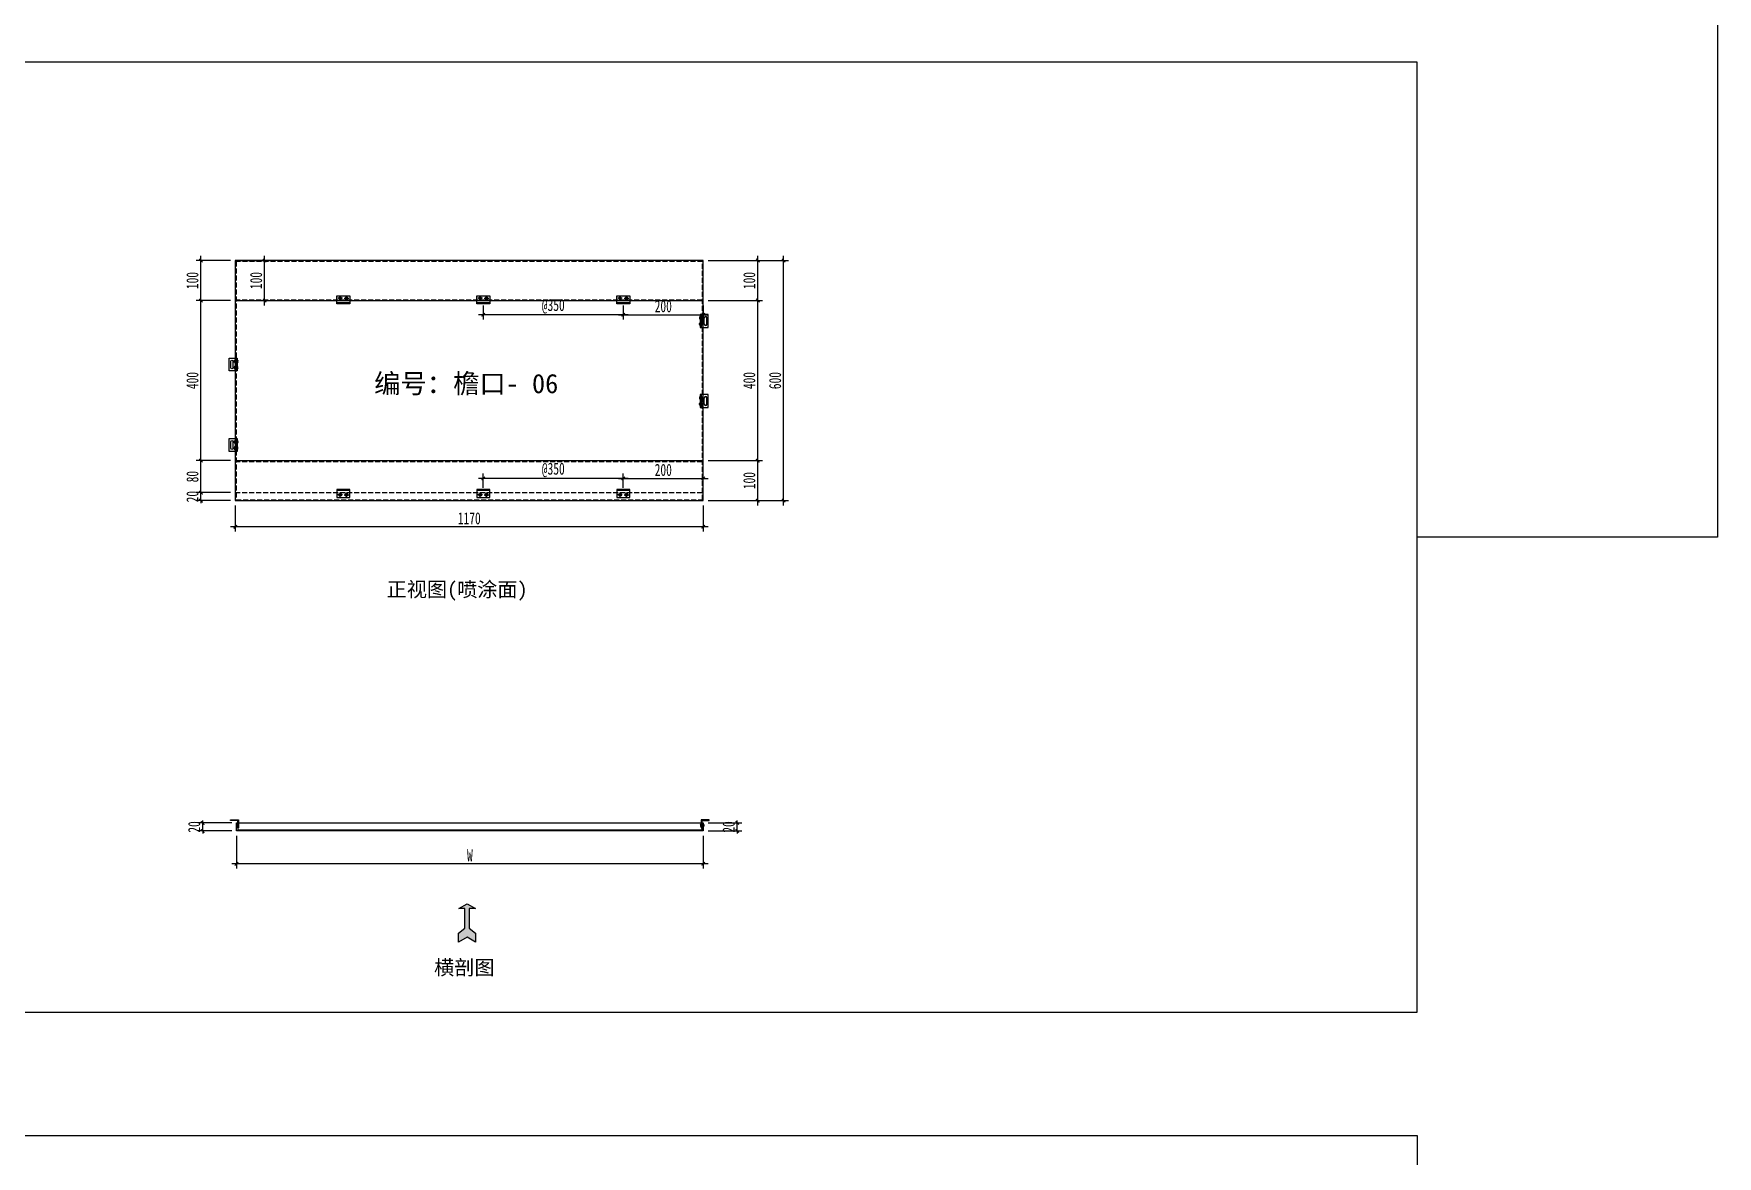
# Model space of a CAD drawing. Header units: millimetres. Extents: x 1519249 to 1604651, y -416196 to -347833.
# Drawn here: x 1592425 to 1596634, y -383060 to -380254 of the extents above; entities that cross this region are included whole.
import ezdxf

# ---------------------------------------------------------------- set-up
doc = ezdxf.new("R2010")
doc.units = ezdxf.units.MM
doc.header["$LTSCALE"] = 1000
doc.header["$MEASUREMENT"] = 0
for name, pattern in [('__DASH', [0.35, 0.25, -0.1]), ('CENTER', [2, 1.25, -0.25, 0.25, -0.25]), ('CENTERX2', [4, 2.5, -0.5, 0.5, -0.5]), ('DOTE', [2.42, 2, -0.2, 0.02, -0.2])]:
    doc.linetypes.add(name, pattern=pattern)
doc.layers.get('Defpoints').update_dxf_attribs({"color": 190})
for name, color, linetype in [('@@@@H @ 1', 2, 'Continuous'), ('BH-图层', 2, 'Continuous'), ('DIM_IDEN', 3, 'Continuous'), ('PJ', 4, 'Continuous'), ('PUB_DIM', 3, 'Continuous'), ('XC', 3, 'Continuous'), ('zx', 1, 'DOTE'), ('穿孔铝板', 161, 'Continuous')]:
    doc.layers.add(name, color=color, linetype=linetype)
doc.styles.add('黑体', font='simhei.ttf', dxfattribs={"width": 0.7})
doc.dimstyles.new('副本 BZ-6', dxfattribs={"dimscale": 12, "dimtxt": 2.5, "dimasz": 0.5, "dimexe": 1, "dimexo": 1, "dimgap": 0.5, "dimtad": 1, "dimdec": 0, "dimdsep": 46, "dimtxsty": '黑体', "dimblk": 'ARCHTICK', "dimcen": 3, "dimdle": 1, "dimclrd": 1, "dimclre": 1, "dimclrt": 2, "dimadec": 1, "dimazin": 0, "dimtfac": 1, "dimtdec": 0, "dimtix": 1, "dimtmove": 2, "dimatfit": 3, "dimldrblk": 'DOTSMALL', "dimfxl": 0, "dimtolj": 1, "dimtzin": 0, "dimarcsym": 0})

# ---------------------------------------------------------------- blocks, each defined once
blk = doc.blocks.new('_ArchTick')
at = {"color": 0, "linetype": 'ByBlock', "const_width": 0.5}
blk.add_lwpolyline([(-0.71, -0.71), (0.71, 0.71)], dxfattribs=at)
blk = doc.blocks.new('*D467')
at = {"color": 1, "lineweight": -2, "transparency": 16777216}
for p, q in [((1594111.2, -381321.3), (1594247.4, -381321.3)), ((1594235.4, -381433.3), (1594235.4, -381309.3)), ((1594111.2, -381421.3), (1594247.4, -381421.3))]:
    blk.add_line(p, q, dxfattribs=at)
at = {"layer": 'Defpoints', "color": 0, "transparency": 16777216}
for p in [(1594099.2, -381321.3), (1594235.4, -381321.3), (1594099.2, -381421.3)]:
    blk.add_point(p, dxfattribs=at)
at = {"color": 1, "lineweight": -2, "transparency": 16777216, "xscale": 6, "yscale": 6, "zscale": 6}
for p, rotation in [((1594235.4, -381321.3), 90), ((1594235.4, -381421.3), 270)]:
    blk.add_blockref('_ArchTick', p, dxfattribs=dict(at, rotation=rotation))
at = {"color": 2, "transparency": 16777216, "insert": (1594214.3, -381371.3), "char_height": 30, "attachment_point": 5, "rotation": 90, "style": '黑体'}
blk.add_mtext('\\A1;100', dxfattribs=at)
blk = doc.blocks.new('_DotSmall')
at = {"color": 0, "linetype": 'ByBlock', "const_width": 0.5}
blk.add_lwpolyline([(-0.0625, 0, 1), (0.0625, 0, 1)], format="xyb", close=True, dxfattribs=at)
blk = doc.blocks.new('*D468')
at = {"color": 1, "lineweight": -2, "transparency": 16777216}
for p, q in [((1594235.4, -381333.3), (1594235.4, -380909.3)), ((1594111.2, -380921.3), (1594247.4, -380921.3)), ((1594111.2, -381321.3), (1594247.4, -381321.3))]:
    blk.add_line(p, q, dxfattribs=at)
at = {"layer": 'Defpoints', "color": 0, "transparency": 16777216}
for p in [(1594099.2, -380921.3), (1594235.4, -380921.3), (1594099.2, -381321.3)]:
    blk.add_point(p, dxfattribs=at)
at = {"color": 1, "lineweight": -2, "transparency": 16777216, "xscale": 6, "yscale": 6, "zscale": 6}
for p, rotation in [((1594235.4, -380921.3), 90), ((1594235.4, -381321.3), 270)]:
    blk.add_blockref('_ArchTick', p, dxfattribs=dict(at, rotation=rotation))
at = {"color": 2, "transparency": 16777216, "insert": (1594214.3, -381121.3), "char_height": 30, "attachment_point": 5, "rotation": 90, "style": '黑体'}
blk.add_mtext('\\A1;400', dxfattribs=at)
blk = doc.blocks.new('*D469')
at = {"color": 1, "lineweight": -2, "transparency": 16777216}
for p, q in [((1594111.2, -380821.3), (1594247.4, -380821.3)), ((1594235.4, -380933.3), (1594235.4, -380809.3)), ((1594111.2, -380921.3), (1594247.4, -380921.3))]:
    blk.add_line(p, q, dxfattribs=at)
at = {"layer": 'Defpoints', "color": 0, "transparency": 16777216}
for p in [(1594099.2, -380821.3), (1594235.4, -380821.3), (1594099.2, -380921.3)]:
    blk.add_point(p, dxfattribs=at)
at = {"color": 1, "lineweight": -2, "transparency": 16777216, "xscale": 6, "yscale": 6, "zscale": 6}
for p, rotation in [((1594235.4, -380821.3), 90), ((1594235.4, -380921.3), 270)]:
    blk.add_blockref('_ArchTick', p, dxfattribs=dict(at, rotation=rotation))
at = {"color": 2, "transparency": 16777216, "insert": (1594214.3, -380871.3), "char_height": 30, "attachment_point": 5, "rotation": 90, "style": '黑体'}
blk.add_mtext('\\A1;100', dxfattribs=at)
blk = doc.blocks.new('*D470')
at = {"color": 1, "lineweight": -2, "transparency": 16777216}
for p, q in [((1594111.2, -380821.3), (1594312, -380821.3)), ((1594300, -381433.3), (1594300, -380809.3)), ((1594111.2, -381421.3), (1594312, -381421.3))]:
    blk.add_line(p, q, dxfattribs=at)
at = {"layer": 'Defpoints', "color": 0, "transparency": 16777216}
for p in [(1594099.2, -380821.3), (1594300, -380821.3), (1594099.2, -381421.3)]:
    blk.add_point(p, dxfattribs=at)
at = {"color": 1, "lineweight": -2, "transparency": 16777216, "xscale": 6, "yscale": 6, "zscale": 6}
for p, rotation in [((1594300, -380821.3), 90), ((1594300, -381421.3), 270)]:
    blk.add_blockref('_ArchTick', p, dxfattribs=dict(at, rotation=rotation))
at = {"color": 2, "transparency": 16777216, "insert": (1594278.8, -381121.3), "char_height": 30, "attachment_point": 5, "rotation": 90, "style": '黑体'}
blk.add_mtext('\\A1;600', dxfattribs=at)
blk = doc.blocks.new('*D617')
at = {"color": 1, "lineweight": -2, "transparency": 16777216}
for p, q in [((1592917.2, -381401.3), (1592831.3, -381401.3)), ((1592843.3, -381401.3), (1592843.3, -381395.3)), ((1592843.3, -381421.3), (1592843.3, -381401.3)), ((1592917.2, -381421.3), (1592831.3, -381421.3)), ((1592843.3, -381421.3), (1592843.3, -381427.3))]:
    blk.add_line(p, q, dxfattribs=at)
at = {"layer": 'Defpoints', "color": 0, "transparency": 16777216}
for p in [(1592843.3, -381401.3), (1592929.2, -381401.3), (1592929.2, -381421.3)]:
    blk.add_point(p, dxfattribs=at)
at = {"color": 1, "lineweight": -2, "transparency": 16777216, "xscale": 6, "yscale": 6, "zscale": 6}
for p, rotation in [((1592843.3, -381401.3), 270), ((1592843.3, -381421.3), 90)]:
    blk.add_blockref('_ArchTick', p, dxfattribs=dict(at, rotation=rotation))
at = {"color": 2, "transparency": 16777216, "insert": (1592822.1, -381411.3), "char_height": 30, "attachment_point": 5, "rotation": 90, "style": '黑体'}
blk.add_mtext('\\A1;20', dxfattribs=at)
blk = doc.blocks.new('*D618')
at = {"color": 1, "lineweight": -2, "transparency": 16777216}
for p, q in [((1592917.2, -381321.3), (1592831.3, -381321.3)), ((1592843.3, -381413.3), (1592843.3, -381309.3)), ((1592917.2, -381401.3), (1592831.3, -381401.3))]:
    blk.add_line(p, q, dxfattribs=at)
at = {"layer": 'Defpoints', "color": 0, "transparency": 16777216}
for p in [(1592843.3, -381321.3), (1592929.2, -381321.3), (1592929.2, -381401.3)]:
    blk.add_point(p, dxfattribs=at)
at = {"color": 1, "lineweight": -2, "transparency": 16777216, "xscale": 6, "yscale": 6, "zscale": 6}
for p, rotation in [((1592843.3, -381321.3), 90), ((1592843.3, -381401.3), 270)]:
    blk.add_blockref('_ArchTick', p, dxfattribs=dict(at, rotation=rotation))
at = {"color": 2, "transparency": 16777216, "insert": (1592822.1, -381361.3), "char_height": 30, "attachment_point": 5, "rotation": 90, "style": '黑体'}
blk.add_mtext('\\A1;80', dxfattribs=at)
blk = doc.blocks.new('*D619')
at = {"color": 1, "lineweight": -2, "transparency": 16777216}
for p, q in [((1592843.3, -381333.3), (1592843.3, -380909.3)), ((1592917.2, -380921.3), (1592831.3, -380921.3)), ((1592917.2, -381321.3), (1592831.3, -381321.3))]:
    blk.add_line(p, q, dxfattribs=at)
at = {"layer": 'Defpoints', "color": 0, "transparency": 16777216}
for p in [(1592843.3, -380921.3), (1592929.2, -380921.3), (1592929.2, -381321.3)]:
    blk.add_point(p, dxfattribs=at)
at = {"color": 1, "lineweight": -2, "transparency": 16777216, "xscale": 6, "yscale": 6, "zscale": 6}
for p, rotation in [((1592843.3, -380921.3), 90), ((1592843.3, -381321.3), 270)]:
    blk.add_blockref('_ArchTick', p, dxfattribs=dict(at, rotation=rotation))
at = {"color": 2, "transparency": 16777216, "insert": (1592822.1, -381121.3), "char_height": 30, "attachment_point": 5, "rotation": 90, "style": '黑体'}
blk.add_mtext('\\A1;400', dxfattribs=at)
blk = doc.blocks.new('*D620')
at = {"color": 1, "lineweight": -2, "transparency": 16777216}
for p, q in [((1592917.2, -380821.3), (1592831.3, -380821.3)), ((1592843.3, -380933.3), (1592843.3, -380809.3)), ((1592917.2, -380921.3), (1592831.3, -380921.3))]:
    blk.add_line(p, q, dxfattribs=at)
at = {"layer": 'Defpoints', "color": 0, "transparency": 16777216}
for p in [(1592843.3, -380821.3), (1592929.2, -380821.3), (1592929.2, -380921.3)]:
    blk.add_point(p, dxfattribs=at)
at = {"color": 1, "lineweight": -2, "transparency": 16777216, "xscale": 6, "yscale": 6, "zscale": 6}
for p, rotation in [((1592843.3, -380821.3), 90), ((1592843.3, -380921.3), 270)]:
    blk.add_blockref('_ArchTick', p, dxfattribs=dict(at, rotation=rotation))
at = {"color": 2, "transparency": 16777216, "insert": (1592822.1, -380871.3), "char_height": 30, "attachment_point": 5, "rotation": 90, "style": '黑体'}
blk.add_mtext('\\A1;100', dxfattribs=at)
blk = doc.blocks.new('gfrgrthgthyjyj')
at = {"color": 138, "linetype": 'Continuous'}
for p, q in [((4444220.2, 665049.9), (4444210.2, 665049.9)), ((4444210.2, 665049.4), (4444210.2, 665049.9)), ((4444212.8, 665049.9), (4444212.8, 665056.3)), ((4444215.2, 665058.1), (4444213.5, 665059)), ((4444216.5, 665047.8), (4444213.9, 665047.8)), ((4444215.2, 665058.1), (4444216.9, 665059)), ((4444217.6, 665049.9), (4444217.6, 665056.3)), ((4444220.2, 665049.4), (4444220.2, 665049.9))]:
    blk.add_line(p, q, dxfattribs=at)
at = {"color": 1, "linetype": 'CENTER', "ltscale": 2.357948}
blk.add_line((4444215.2, 665046.9), (4444215.2, 665059.6), dxfattribs=at)
at = {"color": 138, "linetype": 'Continuous'}
for centre, radius, start, end in [((4444215.2, 665055.9), 8.16, 232.4452, 260.5544), ((4444212.8, 665057.7), 1.44, 62.1377, 270.0028), ((4444215.2, 665055.9), 8.16, 279.4513, 307.5604), ((4444217.6, 665057.7), 1.44, 270.0028, 117.868)]:
    blk.add_arc(centre, radius, start, end, dxfattribs=at)
blk = doc.blocks.new('grgthyj')
at = {"layer": 'XC', "color": 165}
for p, q in [((-1090874.5, 362332.3), (-1090874.5, 362300.3)), ((-1090866.9, 362308.3), (-1090866.9, 362324.3)), ((-1090860.9, 362308.3), (-1090860.9, 362324.3))]:
    blk.add_line(p, q, dxfattribs=at)
blk.add_lwpolyline([(-1090876.9, 362332.3), (-1090876.9, 362300.3), (-1090856.9, 362300.3), (-1090856.9, 362332.3)], close=True, dxfattribs=at)
for centre, start, end in [((-1090863.9, 362324.3), 0, 180), ((-1090863.9, 362308.3), 180, 0)]:
    blk.add_arc(centre, 3, start, end, dxfattribs=at)
at = {"layer": 'DIM_IDEN', "color": 8, "yscale": 0.7812485824527613, "zscale": 0.7812485824527613, "rotation": 90}
for p, xscale in [((-571302.3, -3109712.8), 0.7812485824527613), ((-571302.3, 3834345.4), -0.7812485824527613)]:
    blk.add_blockref('gfrgrthgthyjyj', p, dxfattribs=dict(at, xscale=xscale))
blk = doc.blocks.new('A$Ce385b8f0')
at = {"layer": 'PJ', "color": 8}
for centre, radius in [((8, 13.6), 3.2), ((8, 13.6), 1.52), ((24, 13.6), 3.2), ((24, 13.6), 1.52)]:
    blk.add_circle(centre, radius, dxfattribs=at)
at = {"layer": 'XC', "color": 8}
for p, q in [((0, 2.4), (32, 2.4)), ((8, 2.4), (8, 0)), ((24, 2.4), (24, 0))]:
    blk.add_line(p, q, dxfattribs=at)
blk.add_lwpolyline([(0, 0), (32, 0), (32, 20), (0, 20)], close=True, dxfattribs=at)
at = {"layer": 'zx', "color": 8, "linetype": 'CENTERX2', "ltscale": 0.05}
for p, q in [((13.6, 13.6), (2.4, 13.6)), ((8, 19.2), (8, 8)), ((18.4, 13.6), (29.6, 13.6)), ((24, 19.2), (24, 8))]:
    blk.add_line(p, q, dxfattribs=at)
blk = doc.blocks.new('*D475')
at = {"color": 1, "lineweight": -2, "transparency": 16777216}
for p, q in [((1593887.2, -381365.7), (1594111.2, -381365.7)), ((1593899.2, -381389.3), (1593899.2, -381353.7)), ((1594099.2, -381389.3), (1594099.2, -381353.7))]:
    blk.add_line(p, q, dxfattribs=at)
at = {"layer": 'Defpoints', "color": 0, "transparency": 16777216}
for p in [(1594099.2, -381365.7), (1593899.2, -381401.3), (1594099.2, -381401.3)]:
    blk.add_point(p, dxfattribs=at)
at = {"color": 1, "lineweight": -2, "transparency": 16777216, "xscale": 6, "yscale": 6, "zscale": 6, "rotation": 180}
blk.add_blockref('_ArchTick', (1593899.2, -381365.7), dxfattribs=at)
at = {"color": 1, "lineweight": -2, "transparency": 16777216, "xscale": 6, "yscale": 6, "zscale": 6}
blk.add_blockref('_ArchTick', (1594099.2, -381365.7), dxfattribs=at)
at = {"color": 2, "transparency": 16777216, "insert": (1593999.2, -381344.6), "char_height": 30, "attachment_point": 5, "style": '黑体'}
blk.add_mtext('\\A1;200', dxfattribs=at)
blk = doc.blocks.new('*D476')
at = {"color": 1, "lineweight": -2, "transparency": 16777216}
for p, q in [((1593911.2, -381365.7), (1593537.2, -381365.7)), ((1593549.2, -381389.3), (1593549.2, -381353.7)), ((1593899.2, -381389.3), (1593899.2, -381353.7))]:
    blk.add_line(p, q, dxfattribs=at)
at = {"layer": 'Defpoints', "color": 0, "transparency": 16777216}
for p in [(1593549.2, -381365.7), (1593549.2, -381401.3), (1593899.2, -381401.3)]:
    blk.add_point(p, dxfattribs=at)
at = {"color": 1, "lineweight": -2, "transparency": 16777216, "xscale": 6, "yscale": 6, "zscale": 6, "rotation": 180}
blk.add_blockref('_ArchTick', (1593549.2, -381365.7), dxfattribs=at)
at = {"color": 1, "lineweight": -2, "transparency": 16777216, "xscale": 6, "yscale": 6, "zscale": 6}
blk.add_blockref('_ArchTick', (1593899.2, -381365.7), dxfattribs=at)
at = {"color": 2, "transparency": 16777216, "insert": (1593724.2, -381344.6), "char_height": 30, "attachment_point": 5, "style": '黑体'}
blk.add_mtext('\\A1;@350', dxfattribs=at)
blk = doc.blocks.new('*D477')
at = {"color": 1, "lineweight": -2, "transparency": 16777216}
for p, q in [((1592920.2, -382226.7), (1592835.6, -382226.7)), ((1592920.2, -382246.7), (1592835.6, -382246.7)), ((1592847.6, -382226.7), (1592847.6, -382220.7)), ((1592847.6, -382246.7), (1592847.6, -382226.7)), ((1592847.6, -382246.7), (1592847.6, -382252.7))]:
    blk.add_line(p, q, dxfattribs=at)
at = {"layer": 'Defpoints', "color": 0, "transparency": 16777216}
for p in [(1592847.6, -382226.7), (1592932.2, -382226.7), (1592932.2, -382246.7)]:
    blk.add_point(p, dxfattribs=at)
at = {"color": 1, "lineweight": -2, "transparency": 16777216, "xscale": 6, "yscale": 6, "zscale": 6}
for p, rotation in [((1592847.6, -382226.7), 270), ((1592847.6, -382246.7), 90)]:
    blk.add_blockref('_ArchTick', p, dxfattribs=dict(at, rotation=rotation))
at = {"color": 2, "transparency": 16777216, "insert": (1592826.4, -382236.7), "char_height": 30, "attachment_point": 5, "rotation": 90, "style": '黑体'}
blk.add_mtext('\\A1;20', dxfattribs=at)
blk = doc.blocks.new('*D478')
at = {"color": 1, "lineweight": -2, "transparency": 16777216}
for p, q in [((1592932.2, -382258.7), (1592932.2, -382340.8)), ((1594099.2, -382258.7), (1594099.2, -382340.8)), ((1594111.2, -382328.8), (1592920.2, -382328.8))]:
    blk.add_line(p, q, dxfattribs=at)
at = {"layer": 'Defpoints', "color": 0, "transparency": 16777216}
for p in [(1592932.2, -382246.7), (1594099.2, -382246.7), (1592932.2, -382328.8)]:
    blk.add_point(p, dxfattribs=at)
at = {"color": 1, "lineweight": -2, "transparency": 16777216, "xscale": 6, "yscale": 6, "zscale": 6, "rotation": 180}
blk.add_blockref('_ArchTick', (1592932.2, -382328.8), dxfattribs=at)
at = {"color": 1, "lineweight": -2, "transparency": 16777216, "xscale": 6, "yscale": 6, "zscale": 6}
blk.add_blockref('_ArchTick', (1594099.2, -382328.8), dxfattribs=at)
at = {"color": 2, "transparency": 16777216, "insert": (1593515.7, -382307.8), "char_height": 30, "width": 11.699, "attachment_point": 5, "style": '黑体'}
blk.add_mtext('\\A1;W', dxfattribs=at)
blk = doc.blocks.new('*U173')
h = blk.add_hatch(color=5)
h.set_gradient(color1=(0, 0, 255), rotation=180, one_color=1, tint=1)
h.paths.add_polyline_path([(0, 0), (0.144338, -0.25), (0.144338, -0.0625), (0.730662, -0.0625), (0.875, -0.25), (1.144338, -0.25), (1, 0), (1.144338, 0.25), (0.875, 0.25), (0.730662, 0.0625), (0.144338, 0.0625), (0.144338, 0.25)])
at = {"color": 0, "linetype": 'Continuous'}
blk.add_lwpolyline([(0, 0), (0.144338, -0.25), (0.144338, -0.0625), (0.730662, -0.0625), (0.875, -0.25), (1.144338, -0.25), (1, 0), (1.144338, 0.25), (0.875, 0.25), (0.730662, 0.0625), (0.144338, 0.0625), (0.144338, 0.25)], close=True, dxfattribs=at)
blk = doc.blocks.new('*D479')
at = {"color": 1, "lineweight": -2, "transparency": 16777216}
for p, q in [((1594111.2, -382226.7), (1594195.9, -382226.7)), ((1594111.2, -382246.7), (1594195.9, -382246.7)), ((1594183.9, -382226.7), (1594183.9, -382220.7)), ((1594183.9, -382246.7), (1594183.9, -382226.7)), ((1594183.9, -382246.7), (1594183.9, -382252.7))]:
    blk.add_line(p, q, dxfattribs=at)
at = {"layer": 'Defpoints', "color": 0, "transparency": 16777216}
for p in [(1594099.2, -382226.7), (1594099.2, -382246.7), (1594183.9, -382226.7)]:
    blk.add_point(p, dxfattribs=at)
at = {"color": 1, "lineweight": -2, "transparency": 16777216, "xscale": 6, "yscale": 6, "zscale": 6}
for p, rotation in [((1594183.9, -382226.7), 270), ((1594183.9, -382246.7), 90)]:
    blk.add_blockref('_ArchTick', p, dxfattribs=dict(at, rotation=rotation))
at = {"color": 2, "transparency": 16777216, "insert": (1594162.8, -382236.7), "char_height": 30, "attachment_point": 5, "rotation": 90, "style": '黑体'}
blk.add_mtext('\\A1;20', dxfattribs=at)
blk = doc.blocks.new('*D615')
at = {"color": 1, "lineweight": -2, "transparency": 16777216}
for p, q in [((1592941.2, -380821.3), (1593014.5, -380821.3)), ((1593002.5, -380933.3), (1593002.5, -380809.3)), ((1592941.2, -380921.3), (1593014.5, -380921.3))]:
    blk.add_line(p, q, dxfattribs=at)
at = {"layer": 'Defpoints', "color": 0, "transparency": 16777216}
for p in [(1592929.2, -380821.3), (1593002.5, -380821.3), (1592929.2, -380921.3)]:
    blk.add_point(p, dxfattribs=at)
at = {"color": 1, "lineweight": -2, "transparency": 16777216, "xscale": 6, "yscale": 6, "zscale": 6}
for p, rotation in [((1593002.5, -380821.3), 90), ((1593002.5, -380921.3), 270)]:
    blk.add_blockref('_ArchTick', p, dxfattribs=dict(at, rotation=rotation))
at = {"color": 2, "transparency": 16777216, "insert": (1592981.3, -380871.3), "char_height": 30, "attachment_point": 5, "rotation": 90, "style": '黑体'}
blk.add_mtext('\\A1;100', dxfattribs=at)
blk = doc.blocks.new('*D616')
at = {"color": 1, "lineweight": -2, "transparency": 16777216}
for p, q in [((1592929.2, -381433.3), (1592929.2, -381498.8)), ((1594099.2, -381433.3), (1594099.2, -381498.8)), ((1594111.2, -381486.8), (1592917.2, -381486.8))]:
    blk.add_line(p, q, dxfattribs=at)
at = {"layer": 'Defpoints', "color": 0, "transparency": 16777216}
for p in [(1592929.2, -381421.3), (1594099.2, -381421.3), (1592929.2, -381486.8)]:
    blk.add_point(p, dxfattribs=at)
at = {"color": 1, "lineweight": -2, "transparency": 16777216, "xscale": 6, "yscale": 6, "zscale": 6}
for p, rotation in [((1592929.2, -381486.8), 180.0000000000057), ((1594099.2, -381486.8), 5.6754601018838e-12)]:
    blk.add_blockref('_ArchTick', p, dxfattribs=dict(at, rotation=rotation))
at = {"color": 2, "transparency": 16777216, "insert": (1593514.2, -381465.6), "char_height": 30, "attachment_point": 5, "style": '黑体'}
blk.add_mtext('\\A1;1170', dxfattribs=at)
blk = doc.blocks.new('*D427')
at = {"color": 1, "lineweight": -2, "transparency": 16777216}
for p, q in [((1593899.2, -380933.3), (1593899.2, -380968.8)), ((1594099.2, -380933.3), (1594099.2, -380968.8)), ((1593887.2, -380956.8), (1594111.2, -380956.8))]:
    blk.add_line(p, q, dxfattribs=at)
at = {"layer": 'Defpoints', "color": 0, "transparency": 16777216}
for p in [(1593899.2, -380921.3), (1594099.2, -380921.3), (1594099.2, -380956.8)]:
    blk.add_point(p, dxfattribs=at)
at = {"color": 1, "lineweight": -2, "transparency": 16777216, "xscale": 6, "yscale": 6, "zscale": 6, "rotation": 180}
blk.add_blockref('_ArchTick', (1593899.2, -380956.8), dxfattribs=at)
at = {"color": 1, "lineweight": -2, "transparency": 16777216, "xscale": 6, "yscale": 6, "zscale": 6}
blk.add_blockref('_ArchTick', (1594099.2, -380956.8), dxfattribs=at)
at = {"color": 2, "transparency": 16777216, "insert": (1593999.2, -380935.6), "char_height": 30, "attachment_point": 5, "style": '黑体'}
blk.add_mtext('\\A1;200', dxfattribs=at)
blk = doc.blocks.new('*D428')
at = {"color": 1, "lineweight": -2, "transparency": 16777216}
for p, q in [((1593549.2, -380933.3), (1593549.2, -380968.8)), ((1593899.2, -380933.3), (1593899.2, -380968.8)), ((1593911.2, -380956.8), (1593537.2, -380956.8))]:
    blk.add_line(p, q, dxfattribs=at)
at = {"layer": 'Defpoints', "color": 0, "transparency": 16777216}
for p in [(1593549.2, -380921.3), (1593899.2, -380921.3), (1593549.2, -380956.8)]:
    blk.add_point(p, dxfattribs=at)
at = {"color": 1, "lineweight": -2, "transparency": 16777216, "xscale": 6, "yscale": 6, "zscale": 6, "rotation": 180}
blk.add_blockref('_ArchTick', (1593549.2, -380956.8), dxfattribs=at)
at = {"color": 1, "lineweight": -2, "transparency": 16777216, "xscale": 6, "yscale": 6, "zscale": 6}
blk.add_blockref('_ArchTick', (1593899.2, -380956.8), dxfattribs=at)
at = {"color": 2, "transparency": 16777216, "insert": (1593724.2, -380935.6), "char_height": 30, "attachment_point": 5, "style": '黑体'}
blk.add_mtext('\\A1;@350', dxfattribs=at)

msp = doc.modelspace()

# ---------------------------------------------------------------- linework, layer by layer
at = {"color": 3}
for p, q in [((1592929.2, -380921.3), (1594099.2, -380921.3)), ((1592929.2, -381321.3), (1594099.2, -381321.3))]:
    msp.add_line(p, q, dxfattribs=at)
at = {"color": 6}
msp.add_lwpolyline([(1595884.4, -371904.2), (1596634.5, -371904.2), (1596634.5, -381512.6), (1595884.4, -381512.6)], dxfattribs=at)
at = {"color": 2}
for points in [[(1595884.4, -380325.7), (1590654.6, -380325.7), (1590654.6, -382699.6), (1595884.4, -382699.6)], [(1590654.6, -383007.7), (1595884.4, -383007.7), (1595884.4, -386303.9), (1590654.6, -386303.9)]]:
    msp.add_lwpolyline(points, close=True, dxfattribs=at)
at = {"color": 3}
msp.add_lwpolyline([(1592929.2, -381421.3), (1594099.2, -381421.3), (1594099.2, -380821.3), (1592929.2, -380821.3)], close=True, dxfattribs=at)
for points in [[(1592932.2, -382226.7), (1592935.2, -382226.7), (1592935.2, -382243.7), (1594096.2, -382243.7), (1594096.2, -382226.7), (1594099.2, -382226.7), (1594099.2, -382246.7), (1592932.2, -382246.7), (1592932.2, -382226.7)], [(1592935.2, -382226.7), (1594096.2, -382226.7)]]:
    msp.add_lwpolyline(points, dxfattribs=at)
at = {"layer": 'PUB_DIM', "color": 59, "linetype": '__DASH', "ltscale": 0.05}
for p, q in [((1592929.2, -380919.3), (1594099.2, -380919.3)), ((1592929.2, -381323.3), (1594099.2, -381323.3))]:
    msp.add_line(p, q, dxfattribs=at)
at = {"layer": 'PUB_DIM', "color": 114, "linetype": '__DASH', "ltscale": 0.05, "true_color": 0x139b48}
msp.add_line((1592929.2, -381401.3), (1594099.2, -381401.3), dxfattribs=at)
at = {"layer": 'PUB_DIM', "color": 59, "linetype": '__DASH', "ltscale": 0.05}
msp.add_lwpolyline([(1592931.2, -381419.3), (1594097.2, -381419.3), (1594097.2, -380823.3), (1592931.2, -380823.3)], close=True, dxfattribs=at)
at = {"layer": '穿孔铝板', "lineweight": 25}
for points in [[(1592917.2, -382218.7), (1592937.2, -382218.7), (1592937.2, -382238.7), (1592935.2, -382238.7), (1592935.2, -382220.7), (1592917.2, -382220.7)], [(1594114.2, -382218.7), (1594094.2, -382218.7), (1594094.2, -382238.7), (1594096.2, -382238.7), (1594096.2, -382220.7), (1594114.2, -382220.7)]]:
    msp.add_lwpolyline(points, close=True, dxfattribs=at)

# ---------------------------------------------------------------- block references
at = {"color": 3, "xscale": -1}
for p in [(1593215.2, -380929.3), (1593565.2, -380929.3), (1593915.2, -380929.3)]:
    msp.add_blockref('A$Ce385b8f0', p, dxfattribs=at)
at = {"color": 2}
for p in [(2684968.7, -743288.6), (2684968.7, -743488.6)]:
    msp.add_blockref('grgthyj', p, dxfattribs=at)
at = {"color": 2, "xscale": -1}
for p in [(502056.7, -743397.3), (502056.7, -743598.6)]:
    msp.add_blockref('grgthyj', p, dxfattribs=at)
at = {"color": 3, "rotation": 180}
for p in [(1593215.2, -381393.3), (1593565.2, -381393.3), (1593915.2, -381393.3)]:
    msp.add_blockref('A$Ce385b8f0', p, dxfattribs=at)
at = {"layer": '@@@@H @ 1', "xscale": -83.8660738650834, "yscale": 83.8660738650834, "zscale": 83.8660738650834, "rotation": 89.89756948127018}
msp.add_blockref('*U173', (1593508.7, -382428.5), dxfattribs=at)
at = {"layer": 'DIM_IDEN', "color": 8, "xscale": 0.7812485824527613, "yscale": 0.7812485824527613, "zscale": 0.7812485824527613, "rotation": 90.00000000000001}
msp.add_blockref('gfrgrthgthyjyj', (2113668.5, -3854269.6), dxfattribs=at)

# ---------------------------------------------------------------- texts
at = {"layer": 'BH-图层', "color": 6, "style": '黑体'}
for s, p in [('正视图(喷涂面)', (1593307.7, -381661.5)), ('横剖图', (1593426.3, -382606.4))]:
    msp.add_text(s, height=36.9, dxfattribs=at).set_placement(p)
at = {"layer": 'DIM_IDEN', "color": 1, "style": '黑体'}
msp.add_text('编号：檐口- 06', height=48.25, dxfattribs=at).set_placement((1593276.3, -381152.8))

# ---------------------------------------------------------------- dimensions: what is measured, and where the dimension line sits
for base, p1, p2, picture, middle in [((1592843.3, -380821.3), (1592929.2, -380921.3), (1592929.2, -380821.3), '*D620', (1592822.1, -380871.3)), ((1594235.4, -380821.3), (1594099.2, -380921.3), (1594099.2, -380821.3), '*D469', (1594214.3, -380871.3)), ((1592843.3, -380921.3), (1592929.2, -381321.3), (1592929.2, -380921.3), '*D619', (1592822.1, -381121.3)), ((1594235.4, -380921.3), (1594099.2, -381321.3), (1594099.2, -380921.3), '*D468', (1594214.3, -381121.3)), ((1592843.3, -381321.3), (1592929.2, -381401.3), (1592929.2, -381321.3), '*D618', (1592822.1, -381361.3))]:
    dim = msp.add_linear_dim(base=base, p1=p1, p2=p2, angle=270, dimstyle='副本 BZ-6')
    dim.commit()
    dim.dimension.update_dxf_attribs({"geometry": picture, "text_midpoint": middle})
at = {"color": 6}
for p1, p2, distance, picture, middle in [((1592929.2, -380921.3), (1592929.2, -380821.3), -73.2, '*D615', (1592981.3, -380871.3)), ((1594099.2, -381421.3), (1592929.2, -381421.3), 65.5, '*D616', (1593514.2, -381465.6))]:
    dim = msp.add_aligned_dim(p1=p1, p2=p2, distance=distance, dimstyle='副本 BZ-6', dxfattribs=at)
    dim.commit()
    dim.dimension.update_dxf_attribs({"geometry": picture, "text_midpoint": middle})
for p1, p2, distance, picture, middle in [((1594099.2, -381421.3), (1594099.2, -380821.3), -200.8, '*D470', (1594278.8, -381121.3)), ((1593899.2, -380921.3), (1594099.2, -380921.3), -35.5, '*D427', (1593999.2, -380935.6)), ((1593899.2, -381401.3), (1594099.2, -381401.3), 35.5, '*D475', (1593999.2, -381344.6)), ((1594099.2, -381421.3), (1594099.2, -381321.3), -136.2, '*D467', (1594214.3, -381371.3)), ((1592929.2, -381421.3), (1592929.2, -381401.3), 85.9, '*D617', (1592822.1, -381411.3)), ((1592932.2, -382246.7), (1592932.2, -382226.7), 84.7, '*D477', (1592826.4, -382236.7)), ((1594099.2, -382246.7), (1594099.2, -382226.7), -84.7, '*D479', (1594162.8, -382236.7))]:
    dim = msp.add_aligned_dim(p1=p1, p2=p2, distance=distance, dimstyle='副本 BZ-6')
    dim.commit()
    dim.dimension.update_dxf_attribs({"geometry": picture, "text_midpoint": middle})
for base, p1, p2, picture, middle in [((1593549.2, -380956.8), (1593899.2, -380921.3), (1593549.2, -380921.3), '*D428', (1593724.2, -380935.6)), ((1593549.2, -381365.7), (1593899.2, -381401.3), (1593549.2, -381401.3), '*D476', (1593724.2, -381344.6))]:
    dim = msp.add_linear_dim(base=base, p1=p1, p2=p2, angle=180, text='@<>', dimstyle='副本 BZ-6')
    dim.commit()
    dim.dimension.update_dxf_attribs({"geometry": picture, "text_midpoint": middle})
dim = msp.add_aligned_dim(p1=(1594099.2, -382246.7), p2=(1592932.2, -382246.7), distance=82.1, text='W', dimstyle='副本 BZ-6')
dim.commit()
dim.dimension.update_dxf_attribs({"geometry": '*D478', "text_midpoint": (1593515.7, -382307.8)})

doc.saveas('drawing.dxf')
